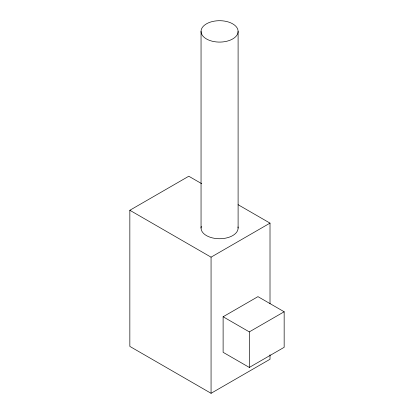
<?xml version="1.0" encoding="UTF-8"?>
<svg xmlns="http://www.w3.org/2000/svg" width="414" height="414" viewBox="0 0 414 414"><rect width="100%" height="100%" fill="white"/><g stroke="black" fill="none" stroke-linecap="round" stroke-linejoin="round"><path stroke-width="0.62" d="M270.011 354.751L270.011 359.264L211.062 393.3L129.841 346.409L129.841 210.271L188.789 176.235L201.675 183.671M129.841 210.271L211.062 257.161L270.011 223.125L270.011 303.778M223.115 316.762L257.958 296.641L284.159 311.768L284.159 347.315L249.311 367.435L223.115 352.309L223.115 316.762L249.311 331.888L284.159 311.768M238.081 204.692L270.011 223.125M249.311 331.888L249.311 367.435M238.102 31.397A18.526 10.697 0 0 1 210.312 40.66A18.526 10.697 0 0 1 210.312 22.133A18.526 10.697 0 0 1 238.102 31.397L238.102 228.042M211.062 257.161L211.062 393.3M201.049 31.397L201.049 228.042M238.003 226.924A18.526 10.697 0 0 1 219.089 238.733A18.526 10.697 0 0 1 201.276 226.365"/></g></svg>
